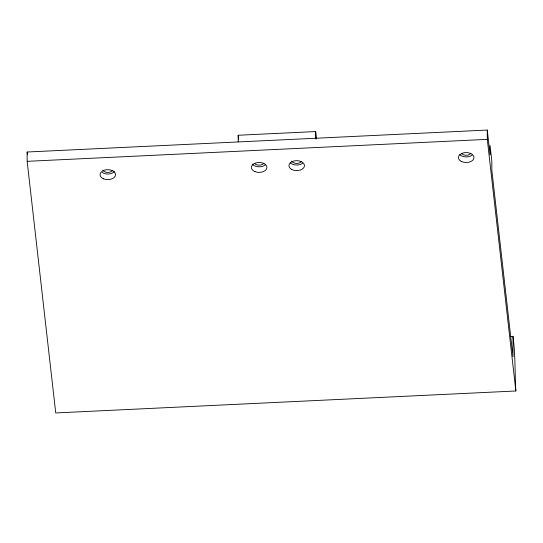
<?xml version="1.0" encoding="UTF-8"?>
<svg xmlns="http://www.w3.org/2000/svg" width="543" height="543" viewBox="0 0 543 543"><rect width="100%" height="100%" fill="white"/><g stroke="black" fill="none" stroke-linecap="round" stroke-linejoin="round"><path stroke-width="0.81" d="M238.194 141.879L238.18 135.255L315.673 131.562L316.508 138.92M512.979 336.334C515.477 354.464 514.805 372.776 515.85 390.987L55.732 412.945L27.164 161.325L27.15 152.013L487.268 130.055L490.091 154.904L490.078 145.592L491.836 161.122L491.856 170.434L513.013 356.819L512.979 336.334L510.447 336.45M27.164 161.325L487.288 139.368L515.85 390.987M238.18 135.255L238.642 139.347M27.15 152.013L27.435 154.497M487.268 130.055L487.288 139.368M315.673 131.562L315.687 139.008M470.91 153.418A5.22 3.346 -0.1 0 1 461.889 153.845M301.392 161.509A5.22 3.346 -0.1 0 1 296.39 163.395A5.22 3.346 -0.1 0 1 291.761 161.156M263.857 163.3A5.22 3.346 -0.1 0 1 254.837 163.728M112.503 170.522A5.22 3.346 -0.1 0 1 107.5 172.409A5.22 3.346 -0.1 0 1 102.871 170.169M472.091 155.217A7.772 4.982 -0.1 0 1 459.778 154.769M302.573 163.307A7.772 4.982 -0.1 0 1 290.261 162.859M265.622 164.604A7.772 4.982 -0.1 0 1 252.19 164.061M114.403 171.69A7.772 4.982 -0.1 0 1 102.132 172.484M461.143 161.325A7.772 4.982 -0.1 0 0 473.849 158.481A7.772 4.982 -0.1 0 0 463.668 152.841A7.772 4.982 -0.1 0 0 461.143 161.325M291.625 169.416A7.772 4.982 -0.1 0 0 304.331 166.572A7.772 4.982 -0.1 0 0 294.15 160.938A7.772 4.982 -0.1 0 0 291.625 169.416M254.857 171.581A7.772 4.982 -0.1 0 0 266.918 167.746A7.772 4.982 -0.1 0 0 255.719 162.968A7.772 4.982 -0.1 0 0 254.857 171.581M103.713 178.891A7.772 4.982 -0.1 0 0 115.578 174.805A7.772 4.982 -0.1 0 0 104.147 170.264A7.772 4.982 -0.1 0 0 103.713 178.891"/></g></svg>
